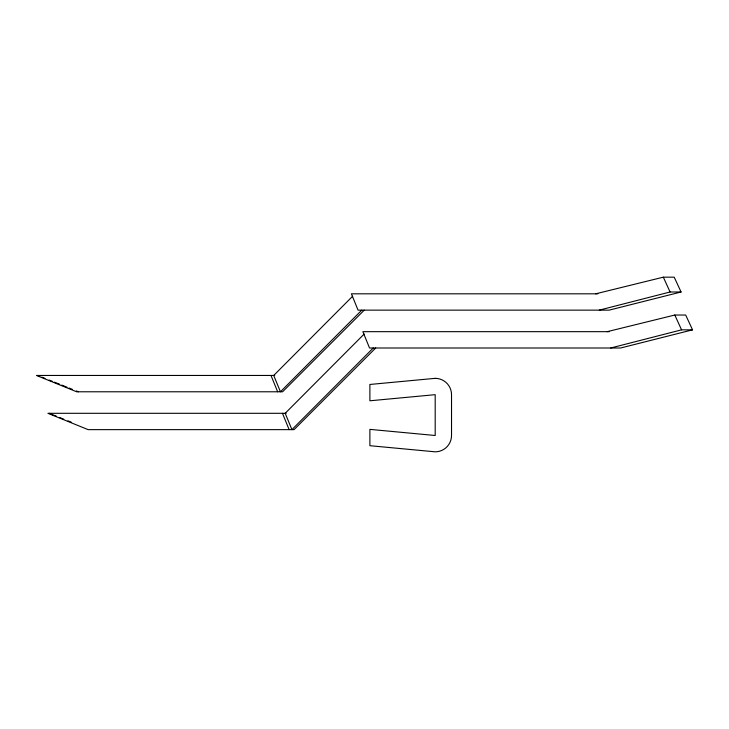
<?xml version="1.0" encoding="UTF-8"?>
<svg xmlns="http://www.w3.org/2000/svg" width="729" height="729" viewBox="0 0 729 729"><rect width="100%" height="100%" fill="white"/><g stroke="black" fill="none" stroke-linecap="round" stroke-linejoin="round"><path stroke-width="1.09" d="M352.672 296.202L273.721 375.453L280.455 391.783L361.784 310.144M364.145 334.055L285.194 413.307L291.928 429.636L373.257 347.997M364.236 310.144L282.588 391.783L76.654 391.783L36.45 375.453L274.696 375.453M375.708 347.997L294.06 429.636L88.127 429.636L47.923 413.307L286.169 413.307M599.256 310.144L670.088 291.992L681.077 291.992L674.207 277.175L663.326 277.175L595.711 293.814M610.729 347.997L681.56 329.845L692.55 329.845L685.679 315.028L674.799 315.028L607.184 331.668M681.077 291.992L609.152 310.144L358.057 310.144L351.396 293.814L597.898 293.814M692.55 329.845L620.634 347.997L369.53 347.997L362.869 331.668L609.371 331.668M37.662 375.453L39.758 376.292M41.854 377.13L44.988 378.387M49.18 380.064L52.315 381.313M54.411 382.151L59.641 384.247M61.737 385.085L66.968 387.181M69.064 388.019L72.207 389.268M76.39 390.944L78.486 391.783M49.135 413.307L56.461 416.241M59.605 417.498L63.788 419.166M67.979 420.843L71.114 422.1M663.326 277.175L670.088 291.992M674.799 315.028L681.56 329.845M270.997 375.453L277.658 391.783M282.469 413.307L289.131 429.636M435.195 378.342L369.885 384.465L369.885 400.795L435.195 394.671L435.195 435.495L369.885 429.372L369.885 445.701L435.195 451.825A16.33 16.33 0 0 0 451.524 435.495L451.524 394.671A16.33 16.33 0 0 0 435.195 378.342"/></g></svg>
